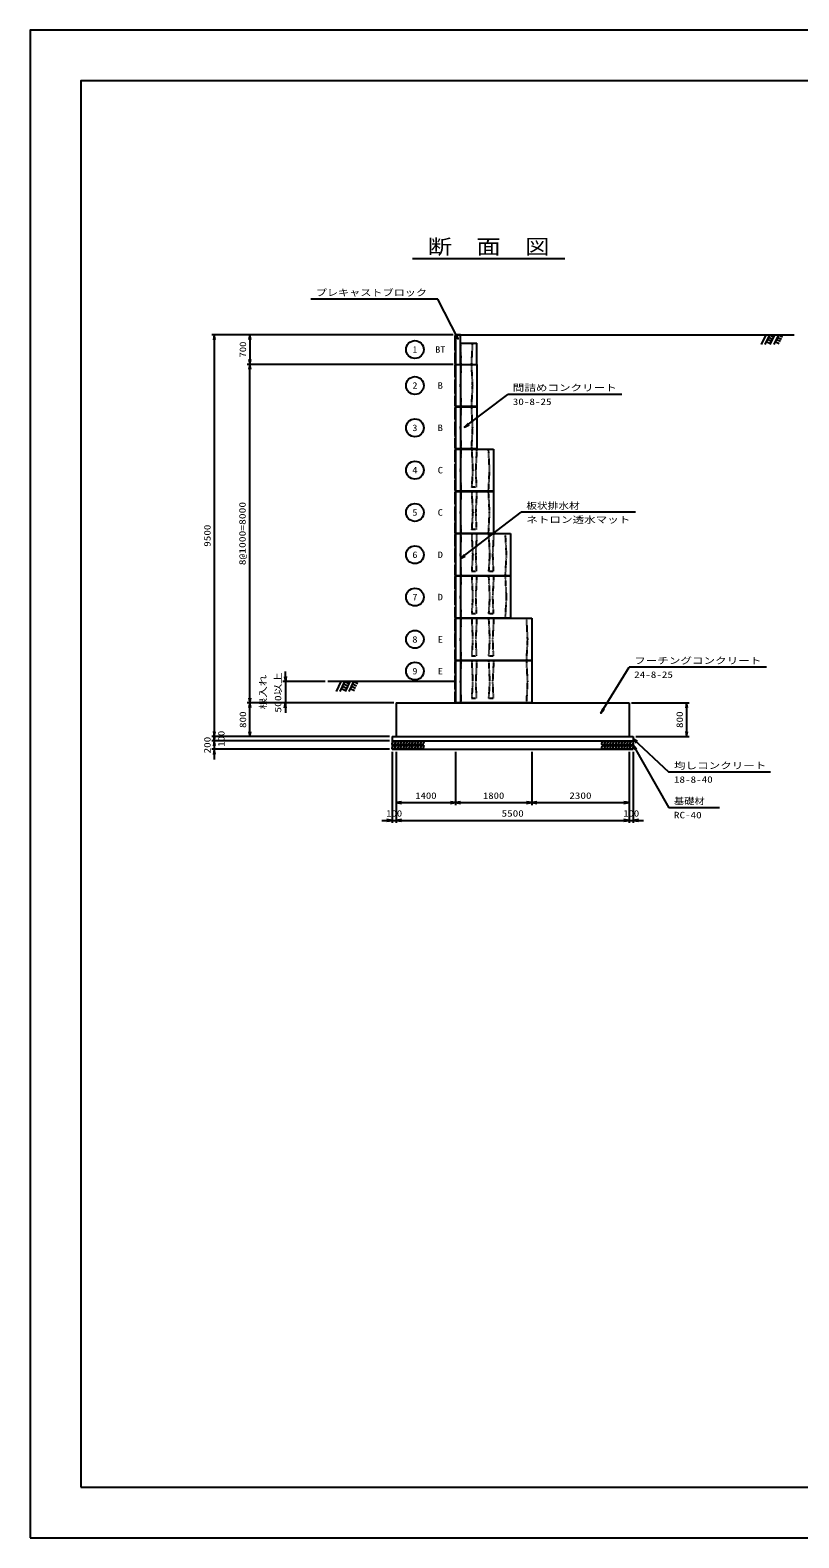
# Model space of a CAD drawing. Units: millimetres at full size. Extents: x 0 to 50460, y 0 to 35640.
# Drawn here: x 0 to 18161, y 0 to 35640 of the extents above; entities that cross this region are included whole.
import ezdxf
from ezdxf.enums import TextEntityAlignment as Align

# ---------------------------------------------------------------- set-up
doc = ezdxf.new("R2010")
doc.units = ezdxf.units.MM
doc.linetypes.add('DASHED_SPACED', pattern=[12, 6, -6])
for name, color, linetype, lineweight in [('D-STR-DIM', 7, 'Continuous', 25), ('D-STR-STRn', 2, 'Continuous', 25), ('D-STR-TXT', 7, 'Continuous', 25), ('D-TTL', 2, 'Continuous', 25), ('D-TTL-TXT', 7, 'Continuous', 25)]:
    doc.layers.add(name, color=color, linetype=linetype, lineweight=lineweight)
doc.styles.add('ＭＳ ゴシック', font='')
doc.styles.get('ＭＳ ゴシック').set_extended_font_data('MS Gothic')

# ---------------------------------------------------------------- blocks, each defined once
blk = doc.blocks.new('open_arrow')
at = {"color": 0, "linetype": 'Continuous', "lineweight": -2}
blk.add_lwpolyline([(7.5, 1.25), (0, 0), (7.5, -1.25)], dxfattribs=at)
blk = doc.blocks.new('High-T-B-D')
at = {"color": 1, "linetype": 'Continuous', "lineweight": 25}
for p, q in [((0, 998), (-20, 978)), ((-20, 978), (-20, 694.915)), ((0, 998), (0, 0)), ((0, 998), (500, 998)), ((120, 998), (120, 0)), ((500, 998), (500, 0)), ((-20, 694.915), (0, 678.671)), ((0, 659.178), (-20, 641.31)), ((-20, 641.31), (-20, 315.806)), ((-20, 315.806), (0, 296.313)), ((0, 273.571), (-20, 258.952)), ((-20, 258.952), (-20, 20)), ((-20, 20), (0, 0)), ((500, 0), (0, 0))]:
    blk.add_line(p, q, dxfattribs=at)
at = {"color": 1, "linetype": 'DASHED_SPACED', "lineweight": 25}
for p, q in [((120, 499), (134.998, 998)), ((404.919, 499), (379.923, 998)), ((134.998, 0), (120, 499)), ((379.923, 0), (404.919, 499))]:
    blk.add_line(p, q, dxfattribs=at)
blk = doc.blocks.new('High-T-C-D')
at = {"color": 1, "linetype": 'Continuous', "lineweight": 25}
for p, q in [((0, 998), (-20, 978)), ((-20, 978), (-20, 694.915)), ((0, 998), (0, 0)), ((0, 998), (900, 998)), ((120, 998), (120, 0)), ((900, 998), (900, 0)), ((-20, 694.915), (0, 678.671)), ((0, 659.178), (-20, 641.31)), ((-20, 641.31), (-20, 315.806)), ((-20, 315.806), (0, 296.313)), ((0, 273.571), (-20, 258.952)), ((-20, 258.952), (-20, 20)), ((-20, 20), (0, 0)), ((900, 0), (0, 0))]:
    blk.add_line(p, q, dxfattribs=at)
at = {"color": 1, "linetype": 'DASHED_SPACED', "lineweight": 25}
for p, q in [((120, 499), (134.998, 998)), ((379.967, 998), (404.964, 499)), ((499.956, 998), (474.958, 499)), ((804.919, 499), (779.923, 998)), ((134.998, 0), (120, 499)), ((404.964, 499), (380.01, 100)), ((474.958, 499), (489.99, 100)), ((779.923, 0), (804.919, 499)), ((489.99, 100), (380.01, 100))]:
    blk.add_line(p, q, dxfattribs=at)
blk = doc.blocks.new('High-T-D-D')
at = {"color": 1, "linetype": 'Continuous', "lineweight": 25}
for p, q in [((0, 998), (-20, 978)), ((-20, 978), (-20, 694.915)), ((0, 998), (0, 0)), ((0, 998), (1300, 998)), ((120, 998), (120, 0)), ((1300, 998), (1300, 0)), ((-20, 694.915), (0, 678.671)), ((0, 659.178), (-20, 641.31)), ((-20, 641.31), (-20, 315.806)), ((-20, 315.806), (0, 296.313)), ((0, 273.571), (-20, 258.952)), ((-20, 258.952), (-20, 20)), ((-20, 20), (0, 0)), ((1300, 0), (0, 0))]:
    blk.add_line(p, q, dxfattribs=at)
at = {"color": 1, "linetype": 'DASHED_SPACED', "lineweight": 25}
for p, q in [((120, 499), (134.998, 998)), ((379.967, 998), (404.964, 499)), ((499.956, 998), (474.958, 499)), ((779.967, 998), (804.964, 499)), ((899.956, 998), (874.958, 499)), ((1204.919, 499), (1179.923, 998)), ((134.998, 0), (120, 499)), ((404.964, 499), (380.01, 100)), ((474.958, 499), (489.99, 100)), ((804.964, 499), (780.01, 100)), ((874.958, 499), (889.99, 100)), ((1179.923, 0), (1204.919, 499)), ((489.99, 100), (380.01, 100)), ((889.99, 100), (780.01, 100))]:
    blk.add_line(p, q, dxfattribs=at)
blk = doc.blocks.new('High-T-E-D')
at = {"color": 1, "linetype": 'Continuous', "lineweight": 25}
for p, q in [((0, 998), (-20, 978)), ((-20, 978), (-20, 694.915)), ((0, 998), (0, 0)), ((0, 998), (1800, 998)), ((120, 998), (120, 0)), ((1800, 998), (1800, 0)), ((-20, 694.915), (0, 678.671)), ((0, 659.178), (-20, 641.31)), ((-20, 641.31), (-20, 315.806)), ((-20, 315.806), (0, 296.313)), ((0, 273.571), (-20, 258.952)), ((-20, 258.952), (-20, 20)), ((-20, 20), (0, 0)), ((1800, 0), (0, 0))]:
    blk.add_line(p, q, dxfattribs=at)
at = {"color": 1, "linetype": 'DASHED_SPACED', "lineweight": 25}
for p, q in [((120, 499), (134.998, 998)), ((379.967, 998), (404.964, 499)), ((499.956, 998), (474.958, 499)), ((779.967, 998), (804.964, 499)), ((899.956, 998), (874.958, 499)), ((1704.919, 499), (1679.923, 998)), ((134.998, 0), (120, 499)), ((404.964, 499), (380.01, 100)), ((474.958, 499), (489.99, 100)), ((804.964, 499), (780.01, 100)), ((874.958, 499), (889.99, 100)), ((1679.923, 0), (1704.919, 499)), ((489.99, 100), (380.01, 100)), ((889.99, 100), (780.01, 100))]:
    blk.add_line(p, q, dxfattribs=at)

msp = doc.modelspace()

# ---------------------------------------------------------------- linework, layer by layer
at = {"layer": 'D-STR-DIM'}
for p, q in [((9990, 28440), (4290, 28440)), ((4350, 28440), (4350, 18940)), ((9990, 28440), (5130, 28440)), ((5190, 28440), (5190, 27740)), ((9990, 27740), (5130, 27740)), ((9990, 27740), (5130, 27740)), ((5190, 19740), (5190, 27740)), ((6010, 20360), (6030, 20240)), ((6030, 20360), (6030, 20480)), ((6050, 20360), (6030, 20240)), ((6030, 20240), (6030, 20360)), ((6970, 20240), (5970, 20240)), ((6030, 20240), (6030, 19740)), ((8590, 19740), (5130, 19740)), ((8590, 19740), (5130, 19740)), ((5190, 18940), (5190, 19740)), ((8590, 19740), (5970, 19740)), ((6010, 19620), (6030, 19740)), ((6050, 19620), (6030, 19740)), ((6030, 19740), (6030, 19620)), ((6030, 19620), (6030, 19500)), ((14210, 19740), (15570, 19740)), ((15510, 19740), (15510, 18940)), ((8490, 18940), (4290, 18940)), ((8490, 18940), (4290, 18940)), ((4350, 19180), (4350, 18600)), ((4350, 19080), (4350, 18400)), ((8490, 18940), (5130, 18940)), ((14310, 18940), (15570, 18940)), ((8490, 18840), (4290, 18840)), ((8490, 18840), (4290, 18840)), ((8490, 18640), (4290, 18640)), ((8550, 18580), (8550, 16900)), ((8650, 18580), (8650, 17320)), ((8650, 18580), (8650, 16900)), ((8650, 18580), (8650, 16900)), ((10050, 18580), (10050, 17320)), ((10050, 18580), (10050, 17320)), ((11850, 18580), (11850, 17320)), ((11850, 18580), (11850, 17320)), ((14150, 18580), (14150, 17320)), ((14150, 18580), (14150, 16900)), ((14150, 18580), (14150, 16900)), ((14250, 18580), (14250, 16900)), ((8650, 17380), (10050, 17380)), ((10050, 17380), (11850, 17380)), ((11850, 17380), (14150, 17380)), ((8310, 16960), (8890, 16960)), ((8650, 16960), (14150, 16960)), ((13910, 16960), (14490, 16960))]:
    msp.add_line(p, q, dxfattribs=at)
at = {"layer": 'D-STR-STRn', "color": 1}
for p, q in [((10050, 28440), (10030, 28420)), ((10030, 28420), (10030, 28069)), ((10050, 28440), (18050, 28440)), ((10050, 28440), (10050, 27740)), ((10170, 28440), (10050, 28440)), ((10170, 27740), (10170, 28440)), ((10170, 28238), (10550, 28238)), ((10550, 27740), (10550, 28238)), ((17378.349, 28440), (17268.19, 28209.587)), ((17468.349, 28440), (17358.19, 28209.587)), ((17390.709, 28277.605), (17488.383, 28230.908)), ((17416.589, 28331.737), (17514.263, 28285.039)), ((17442.469, 28385.868), (17540.143, 28339.171)), ((17468.349, 28440), (17566.023, 28393.302)), ((17588.349, 28440), (17478.19, 28209.587)), ((17678.349, 28440), (17568.19, 28209.587)), ((17600.709, 28277.605), (17698.383, 28230.908)), ((17626.589, 28331.737), (17724.263, 28285.039)), ((17652.469, 28385.868), (17750.143, 28339.171)), ((17678.349, 28440), (17776.023, 28393.302)), ((10030, 28069), (10050, 28049)), ((10050, 28039), (10030, 28019)), ((10030, 28019), (10030, 27760)), ((10030, 27760), (10050, 27740)), ((10050, 27740), (10550, 27740)), ((10030, 20240), (7030, 20240)), ((7340, 20240), (7229.84, 20009.587)), ((7430, 20240), (7319.84, 20009.587)), ((7352.36, 20077.605), (7450.034, 20030.908)), ((7378.24, 20131.737), (7475.914, 20085.039)), ((7404.12, 20185.868), (7501.794, 20139.171)), ((7430, 20240), (7527.674, 20193.302)), ((7550, 20240), (7439.84, 20009.587)), ((7640, 20240), (7529.84, 20009.587)), ((7562.36, 20077.605), (7660.034, 20030.908)), ((7588.24, 20131.737), (7685.914, 20085.039)), ((7614.12, 20185.868), (7711.794, 20139.171)), ((7640, 20240), (7737.674, 20193.302)), ((8650, 19740), (14150, 19740)), ((8650, 19740), (8650, 18940)), ((14150, 19740), (14150, 18940)), ((8550, 18940), (14250, 18940)), ((8550, 18940), (8550, 18640)), ((14250, 18940), (14250, 18640)), ((8550, 18840), (14250, 18840)), ((8550, 18640), (14250, 18640))]:
    msp.add_line(p, q, dxfattribs=at)
at = {"layer": 'D-STR-STRn', "color": 1, "linetype": 'DASHED_SPACED'}
for p, q in [((10185, 27740), (10170, 28238)), ((10429.99, 27740), (10455, 28238))]:
    msp.add_line(p, q, dxfattribs=at)
at = {"layer": 'D-STR-STRn'}
for centre in [(8590.239, 18790), (8590.239, 18690), (8657.239, 18790), (8657.239, 18690), (8724.239, 18790), (8724.239, 18690), (8791.239, 18790), (8791.239, 18690), (8858.239, 18790), (8858.239, 18690), (8925.239, 18790), (8925.239, 18690), (8992.239, 18790), (8992.239, 18690), (9059.239, 18790), (9059.239, 18690), (9126.239, 18790), (9126.239, 18690), (9193.239, 18790), (9193.239, 18690), (9260.239, 18790), (9260.239, 18690), (13542.239, 18790), (13542.239, 18690), (13609.239, 18790), (13609.239, 18690), (13676.239, 18790), (13676.239, 18690), (13743.239, 18790), (13743.239, 18690), (13810.239, 18790), (13810.239, 18690), (13877.239, 18790), (13877.239, 18690), (13944.239, 18790), (13944.239, 18690), (14011.239, 18790), (14011.239, 18690), (14078.239, 18790), (14078.239, 18690), (14145.239, 18790), (14145.239, 18690), (14212.239, 18790), (14212.239, 18690)]:
    msp.add_ellipse(centre, major_axis=(-27.222, -47.15), ratio=0.545455, dxfattribs=at)
at = {"layer": 'D-STR-TXT'}
for p, q in [((9630, 29280), (6630, 29280)), ((10110, 28340), (9630, 29280)), ((10263.383, 26252.015), (11282, 27031.085)), ((13982, 27031.085), (11282, 27031.085)), ((10170, 23146.762), (11602, 24242)), ((14302, 24242), (11602, 24242)), ((13483.912, 19495.445), (14150, 20580)), ((17400, 20580), (14150, 20580)), ((14250, 18890), (15090, 18100)), ((14250, 18740), (15090, 17260)), ((17490, 18100), (15090, 18100)), ((16290, 17260), (15090, 17260))]:
    msp.add_line(p, q, dxfattribs=at)
for centre in [(9090, 28090), (9090, 27239), (9090, 26239), (9090, 25239), (9090, 24239), (9090, 23239), (9090, 22239), (9090, 21239), (9090, 20489)]:
    msp.add_circle(centre, 210, dxfattribs=at)
at = {"layer": 'D-TTL'}
for points in [[(0, 0), (50460, 0), (50460, 35640), (0, 35640)], [(1200, 1200), (49260, 1200), (49260, 34440), (1200, 34440)]]:
    msp.add_lwpolyline(points, close=True, dxfattribs=at)
at = {"layer": 'D-TTL-TXT'}
msp.add_line((9030, 30240), (12630, 30240), dxfattribs=at)

# ---------------------------------------------------------------- block references
at = {"layer": 'D-STR-DIM', "xscale": 16, "yscale": 16}
for p, rotation in [((4350, 28440), 270), ((5190, 28440), 270), ((5190, 27740), 90), ((5190, 27740), 270), ((5190, 19740), 90), ((5190, 19740), 270), ((15510, 19740), 270), ((4350, 18940), 90), ((4350, 18940), 90), ((4350, 18840), 90), ((5190, 18940), 90), ((15510, 18940), 90), ((4350, 18840), 270), ((4350, 18640), 270), ((10050, 17380), 180), ((11850, 17380), 180), ((14150, 17380), 180), ((8550, 16960), 180), ((14150, 16960), 180), ((14150, 16960), 180)]:
    msp.add_blockref('open_arrow', p, dxfattribs=dict(at, rotation=rotation))
for p in [(8650, 17380), (10050, 17380), (11850, 17380), (8650, 16960), (8650, 16960), (14250, 16960)]:
    msp.add_blockref('open_arrow', p, dxfattribs=at)
at = {"layer": 'D-STR-STRn'}
for name, p in [('High-T-B-D', (10050, 26740)), ('High-T-B-D', (10050, 25740)), ('High-T-C-D', (10050, 24740)), ('High-T-C-D', (10050, 23740)), ('High-T-D-D', (10050, 22740)), ('High-T-D-D', (10050, 21740)), ('High-T-E-D', (10050, 20740)), ('High-T-E-D', (10050, 19740))]:
    msp.add_blockref(name, p, dxfattribs=at)
at = {"layer": 'D-STR-TXT', "xscale": 16, "yscale": 16}
for p, rotation in [((10110, 28340), 117.1), ((10263.383, 26252.015), 37.4), ((10170, 23146.762), 37.4), ((13483.912, 19495.445), 58.4), ((14250, 18890), 316.8), ((14250, 18740), 299.6)]:
    msp.add_blockref('open_arrow', p, dxfattribs=dict(at, rotation=rotation))

# ---------------------------------------------------------------- texts
at = {"layer": 'D-STR-DIM', "style": 'ＭＳ ゴシック'}
for s, width, p in [('700', 1.2, (5025, 28090)), ('8@1000=8000', 1.3, (5013.807, 23740)), ('9500', 1.25, (4185, 23690)), ('800', 1.25, (5025, 19340)), ('800', 1.25, (15345, 19340)), ('200', 1.25, (4185, 18740)), ('100', 1.2, (4515, 18890))]:
    msp.add_text(s, height=154, rotation=90, dxfattribs=dict(at, width=width)).set_placement(p, align=Align.MIDDLE_CENTER)
at = {"layer": 'D-STR-DIM', "style": 'ＭＳ ゴシック', "width": 1.3}
for s, p in [('根入れ', (5626.68, 19584.924)), ('500以上', (5977.746, 19506.574))]:
    msp.add_text(s, height=154, rotation=90, dxfattribs=at).set_placement(p, align=Align.BOTTOM_LEFT)
at = {"layer": 'D-STR-DIM', "style": 'ＭＳ ゴシック'}
for s, width, p in [('1400', 1.2, (9350, 17545)), ('1800', 1.2, (10950, 17545)), ('2300', 1.25, (13000, 17545)), ('100', 1.2, (8600, 17125)), ('5500', 1.25, (11400, 17125)), ('100', 1.2, (14200, 17125))]:
    msp.add_text(s, height=154, dxfattribs=dict(at, width=width)).set_placement(p, align=Align.MIDDLE_CENTER)
at = {"layer": 'D-STR-TXT', "style": 'ＭＳ ゴシック'}
for s, width, p in [('プレキャストブロック', 1.25, (6750, 29312)), ('間詰めコンクリート', 1.3, (11402, 27063.085)), ('30-8-25', 1.25, (11402, 26733.085)), ('板状排水材', 1.2, (11722, 24274)), ('ネトロン透水マット', 1.3, (11722, 23944)), ('フーチングコンクリート', 1.3, (14270, 20612)), ('24-8-25', 1.25, (14270, 20282)), ('均しコンクリート', 1.3, (15210, 18132)), ('18-8-40', 1.25, (15210, 17802)), ('基礎材', 1.15, (15210, 17292)), ('RC-40', 1.25, (15210, 16962))]:
    msp.add_text(s, height=154, dxfattribs=dict(at, width=width)).set_placement(p, align=Align.BOTTOM_LEFT)
for s, width, p in [('1', 0.9, (9090, 28090)), ('BT', 1.15, (9690, 28090)), ('2', 1.15, (9090, 27239)), ('B', 1.2, (9690, 27239)), ('3', 1.15, (9090, 26239)), ('B', 1.2, (9690, 26239)), ('4', 1.2, (9090, 25239)), ('C', 1.2, (9690, 25239)), ('5', 1.15, (9090, 24239)), ('C', 1.2, (9690, 24239)), ('6', 1.15, (9090, 23239)), ('D', 1.2, (9690, 23239)), ('7', 1.15, (9090, 22239)), ('D', 1.2, (9690, 22239)), ('8', 1.2, (9090, 21239)), ('E', 1.15, (9690, 21239)), ('9', 1.15, (9090, 20489)), ('E', 1.15, (9690, 20489))]:
    msp.add_text(s, height=154, dxfattribs=dict(at, width=width)).set_placement(p, align=Align.MIDDLE_CENTER)
at = {"layer": 'D-TTL-TXT', "style": 'ＭＳ ゴシック', "width": 1.2}
msp.add_text('断\u3000面\u3000図', height=351.9, dxfattribs=at).set_placement((10830, 30240), align=Align.BOTTOM_CENTER)

doc.saveas('drawing.dxf')
